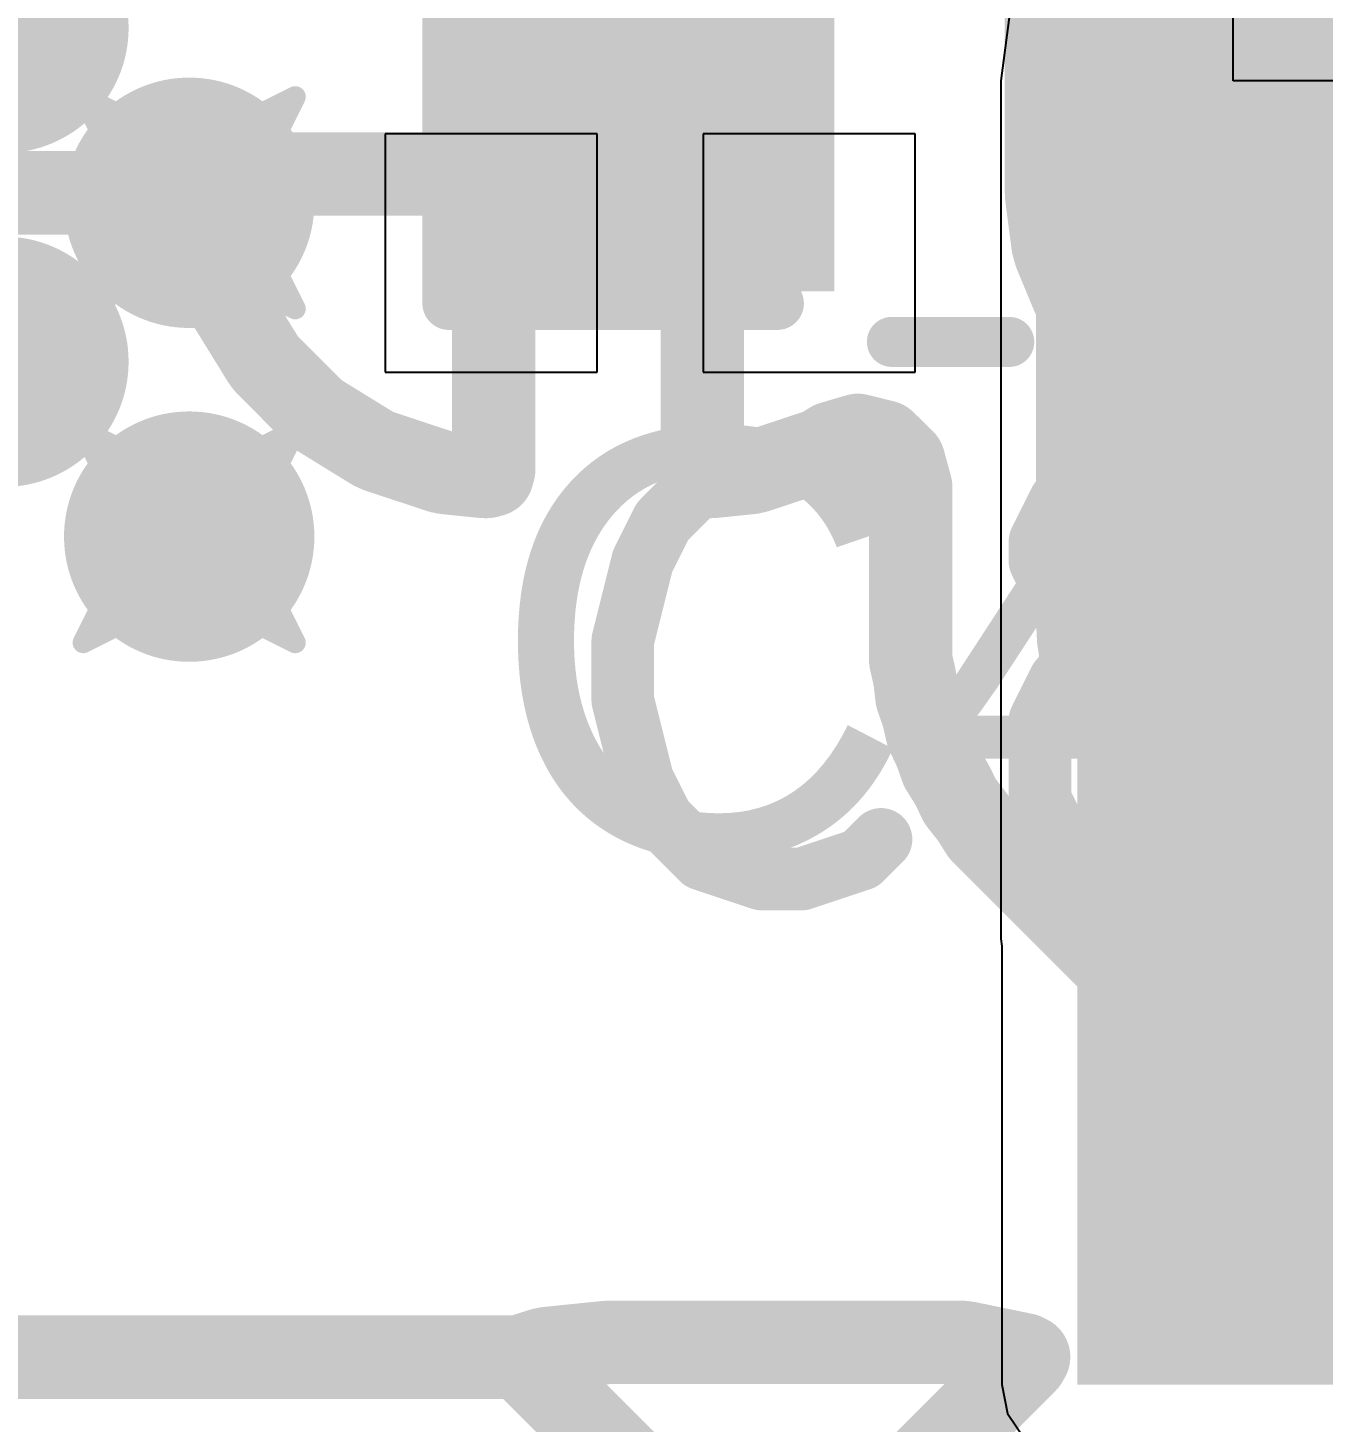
# Model space of a CAD drawing. Header units: inches. Extents: x 0 to 12.4, y -0.6 to 2.2.
# Drawn here: x 0.1353 to 0.2575, y 1.2235 to 1.355 of the extents above; entities that cross this region are included whole.
import ezdxf

# ---------------------------------------------------------------- set-up
doc = ezdxf.new("R2010")
doc.units = ezdxf.units.IN
doc.header["$MEASUREMENT"] = 0
for name, color, linetype in [('Bottom Layer', 5, 'Continuous'), ('Dimension', 6, 'Continuous'), ('Drill Drawing', 1, 'Continuous'), ('Mechanical 4', 56, 'Continuous'), ('Top Layer', 1, 'Continuous'), ('Top Overlay', 2, 'Continuous'), ('Top Paste', 8, 'Continuous'), ('Top Solder', 216, 'Continuous'), ('Via Holes', 16, 'Continuous')]:
    doc.layers.add(name, color=color, linetype=linetype)
doc.styles.add('Arial', font='', dxfattribs={"height": 0.2})
doc.styles.get('Arial').set_extended_font_data('Arial')

# ---------------------------------------------------------------- blocks, each defined once
blk = doc.blocks.new('CAP_0603_65')
at = {"layer": 'Top Layer'}
for points in [[(-0.015, 0.0175), (-0.015, -0.0175), (-0.045, -0.0175), (-0.045, 0.0175)], [(0.045, 0.0175), (0.045, -0.0175), (0.015, -0.0175), (0.015, 0.0175)]]:
    blk.add_hatch(color=1, dxfattribs=at).paths.add_polyline_path(points)
at = {"layer": 'Top Paste'}
for points in [[(-0.015, 0.0175), (-0.015, -0.0175), (-0.045, -0.0175), (-0.045, 0.0175)], [(0.045, 0.0175), (0.045, -0.0175), (0.015, -0.0175), (0.015, 0.0175)]]:
    blk.add_hatch(color=8, dxfattribs=at).paths.add_polyline_path(points)
at = {"layer": 'Top Solder'}
for points in [[(-0.0126378, 0.0198622), (-0.0126378, -0.0198622), (-0.0473622, -0.0198622), (-0.0473622, 0.0198622)], [(0.0473622, 0.0198622), (0.0473622, -0.0198622), (0.0126378, -0.0198622), (0.0126378, 0.0198622)]]:
    blk.add_hatch(color=216, dxfattribs=at).paths.add_polyline_path(points)
at = {"layer": 'Top Overlay', "const_width": 0.005}
for points in [[(-0.049, 0.021), (-0.018, 0.021)], [(-0.049, -0.021), (-0.049, 0.021)], [(0.018, 0.021), (0.049, 0.021)], [(0.049, -0.021), (0.049, 0.021)], [(-0.049, -0.021), (-0.018, -0.021)], [(0.018, -0.021), (0.049, -0.021)]]:
    blk.add_lwpolyline(points, dxfattribs=at)
at = {"layer": 'Top Overlay', "const_width": 0.0025}
for points in [[(-0.05025, 0.021, 1), (-0.04775, 0.021, 1)], [(-0.05025, 0.021, 1), (-0.04775, 0.021, 1)], [(-0.01925, 0.021, 1), (-0.01675, 0.021, 1)], [(0.01675, 0.021, 1), (0.01925, 0.021, 1)], [(0.04775, 0.021, 1), (0.05025, 0.021, 1)], [(0.04775, 0.021, 1), (0.05025, 0.021, 1)], [(-0.05025, -0.021, 1), (-0.04775, -0.021, 1)], [(-0.05025, -0.021, 1), (-0.04775, -0.021, 1)], [(-0.01925, -0.021, 1), (-0.01675, -0.021, 1)], [(0.01675, -0.021, 1), (0.01925, -0.021, 1)], [(0.04775, -0.021, 1), (0.05025, -0.021, 1)], [(0.04775, -0.021, 1), (0.05025, -0.021, 1)]]:
    blk.add_lwpolyline(points, format="xyb", close=True, dxfattribs=at)

msp = doc.modelspace()

# ---------------------------------------------------------------- hatches: boundary and pattern name
at = {"layer": 'Bottom Layer'}
h = msp.add_hatch(color=5, dxfattribs=at)
edge = h.paths.add_edge_path()
edge.add_arc((0.1504961, 1.338496), 0.011811, 0, 360)
h = msp.add_hatch(color=5, dxfattribs=at)
edge = h.paths.add_edge_path()
edge.add_arc((0.1504961, 1.307), 0.011811, 0, 360)
at = {"layer": 'Dimension'}
h = msp.add_hatch(color=6, dxfattribs=at)
edge = h.paths.add_edge_path()
edge.add_arc((0.1329667, 1.3549966), 0.011811, 0, 360)
h = msp.add_hatch(color=6, dxfattribs=at)
edge = h.paths.add_edge_path()
edge.add_arc((0.1329667, 1.3235006), 0.011811, 0, 360)
at = {"layer": 'Top Layer'}
h = msp.add_hatch(color=1, dxfattribs=at)
edge = h.paths.add_edge_path()
edge.add_arc((0.1504961, 1.338496), 0.011811, 0, 360)
h = msp.add_hatch(color=1, dxfattribs=at)
edge = h.paths.add_edge_path()
edge.add_arc((0.1504961, 1.307), 0.011811, 0, 360)
msp.add_hatch(color=1, dxfattribs=at).paths.add_polyline_path([(0.234315, 1.227), (0.542, 1.227), (0.542, 1.286), (0.234315, 1.286)])
at = {"layer": 'Via Holes'}
h = msp.add_hatch(color=7, dxfattribs=at)
edge = h.paths.add_edge_path()
edge.add_arc((0.1504961, 1.338496), 0.0059055, 0, 360)
h = msp.add_hatch(color=7, dxfattribs=at)
edge = h.paths.add_edge_path()
edge.add_arc((0.1504961, 1.307), 0.0059055, 0, 360)

# ---------------------------------------------------------------- linework, layer by layer
at = {"layer": 'Dimension'}
for points, const_width in [([(0.2313919, 1.3394396), (0.2313919, 1.4375782)], 0.007874), ([(0.2500927, 1.3510596), (0.2500927, 1.3855084)], 0.0393701), ([(0.1989116, 1.3133166), (0.1989116, 1.3888027)], 0.007874), ([(0.2500927, 1.2988943), (0.2500927, 1.3510596)], 0.0393701), ([(0.1516675, 1.3405743), (0.1518033, 1.3410813)], 0.007874), ([(0.1516675, 1.3394389), (0.1516675, 1.3405743)], 0.007874), ([(0.1518033, 1.3410813), (0.1523103, 1.3412171)], 0.007874), ([(0.1523103, 1.3412171), (0.1785838, 1.3412171)], 0.007874), ([(0.1785838, 1.3412171), (0.1790907, 1.3410813)], 0.007874), ([(0.1790907, 1.3410813), (0.1792265, 1.3405743)], 0.007874), ([(0.1792265, 1.3133165), (0.1792265, 1.3405743)], 0.007874), ([(0.0089706, 1.3394389), (0.1516675, 1.3394389)], 0.007874), ([(0.0089706, 1.3394389), (0.1516675, 1.3394389)], 0.007874), ([(0.1516675, 1.3394389), (0.1516801, 1.3391916)], 0.007874), ([(0.1516801, 1.3391916), (0.1520397, 1.3356711)], 0.007874), ([(0.2313919, 1.3394396), (0.2314168, 1.3390593)], 0.007874), ([(0.2314168, 1.3390593), (0.2320126, 1.334534)], 0.007874), ([(0.1520397, 1.3356711), (0.1521507, 1.3351527)], 0.007874), ([(0.1521507, 1.3351527), (0.1540761, 1.3293421)], 0.007874), ([(0.2320126, 1.334534), (0.2322094, 1.3337993)], 0.007874), ([(0.2322094, 1.3337993), (0.2338824, 1.3297605)], 0.007874), ([(0.1540761, 1.3293421), (0.154315, 1.32883)], 0.007874), ([(0.154315, 1.32883), (0.1575191, 1.3236352)], 0.007874), ([(0.2338824, 1.3297605), (0.2342626, 1.3291018)], 0.007874), ([(0.2342626, 1.3291018), (0.236924, 1.3256335)], 0.007874), ([(0.236924, 1.3256335), (0.2374618, 1.3250957)], 0.007874), ([(0.2374618, 1.3250957), (0.2409301, 1.3224343)], 0.007874), ([(0.1575191, 1.3236352), (0.1578697, 1.3231918)], 0.007874), ([(0.1578697, 1.3231918), (0.1621855, 1.3188761)], 0.007874), ([(0.2409301, 1.3224343), (0.2415888, 1.3220541)], 0.007874), ([(0.2415888, 1.3220541), (0.2456276, 1.3203811)], 0.007874), ([(0.2456276, 1.3203811), (0.2463623, 1.3201843)], 0.007874), ([(0.2463623, 1.3201843), (0.2508876, 1.3195885)], 0.007874), ([(0.2508876, 1.3195885), (0.2512679, 1.3195635)], 0.007874), ([(0.2512679, 1.3195635), (0.262697, 1.3195635)], 0.007874), ([(0.1621855, 1.3188761), (0.1626289, 1.3185255)], 0.007874), ([(0.1626289, 1.3185255), (0.1678236, 1.3153213)], 0.007874), ([(0.2103144, 1.3153213), (0.2111322, 1.3158256)], 0.007874), ([(0.2111322, 1.3158256), (0.2135885, 1.3165513)], 0.007874), ([(0.2135885, 1.3165513), (0.2160742, 1.3159335)], 0.007874), ([(0.2160742, 1.3159335), (0.217905, 1.3141422)], 0.007874), ([(0.1678236, 1.3153213), (0.1683357, 1.3150825)], 0.007874), ([(0.1683357, 1.3150825), (0.1741466, 1.313157)], 0.007874), ([(0.2039917, 1.313157), (0.2098023, 1.3150825)], 0.007874), ([(0.2098023, 1.3150825), (0.2103144, 1.3153213)], 0.007874), ([(0.2500927, 1.2988943), (0.2884785, 1.2605084)], 0.0393701), ([(0.1741466, 1.313157), (0.1746645, 1.3130461)], 0.007874), ([(0.1746645, 1.3130461), (0.1781854, 1.3126864)], 0.007874), ([(0.1790907, 1.3128096), (0.1792265, 1.3133165)], 0.007874), ([(0.1989116, 1.3133166), (0.1990474, 1.3128097)], 0.007874), ([(0.1999528, 1.3126865), (0.2034733, 1.3130461)], 0.007874), ([(0.2034733, 1.3130461), (0.2039917, 1.313157)], 0.007874), ([(0.217905, 1.3141422), (0.2185769, 1.3116706)], 0.007874), ([(0.1781854, 1.3126864), (0.1784325, 1.3126738)], 0.007874), ([(0.1784325, 1.3126738), (0.1785838, 1.3126738)], 0.007874), ([(0.1785838, 1.3126738), (0.1790907, 1.3128096)], 0.007874), ([(0.1990474, 1.3128097), (0.1995543, 1.3126738)], 0.007874), ([(0.1995543, 1.3126738), (0.1997055, 1.3126738)], 0.007874), ([(0.1997055, 1.3126738), (0.1999528, 1.3126865)], 0.007874), ([(0.2185769, 1.3024452), (0.2185769, 1.3116706)], 0.007874), ([(0.2185769, 1.2953433), (0.2185769, 1.3024452)], 0.007874), ([(0.2185769, 1.2953433), (0.2186379, 1.295076)], 0.007874), ([(0.2186379, 1.2950758), (0.2186379, 1.295076)], 0.007874), ([(0.2186379, 1.2950758), (0.2189122, 1.2938739)], 0.007874), ([(0.2189122, 1.2938739), (0.2190039, 1.2933345)], 0.007874), ([(0.2190039, 1.2933345), (0.2190487, 1.2929366)], 0.007874), ([(0.2190487, 1.2929366), (0.2191727, 1.291837)], 0.007874), ([(0.2191727, 1.291837), (0.2195214, 1.2908402)], 0.007874), ([(0.2195214, 1.2908402), (0.2196703, 1.2904148)], 0.007874), ([(0.2196703, 1.2904148), (0.2198218, 1.2898889)], 0.007874), ([(0.2198218, 1.2898889), (0.2200961, 1.2886869)], 0.007874), ([(0.2200961, 1.2886869), (0.2200963, 1.2886865)], 0.007874), ([(0.2200963, 1.2886865), (0.2201572, 1.2884194)], 0.007874), ([(0.2201572, 1.2884194), (0.2202761, 1.2881726)], 0.007874), ([(0.2202761, 1.2881726), (0.2202762, 1.2881724)], 0.007874), ([(0.2202762, 1.2881724), (0.2208112, 1.2870614)], 0.007874), ([(0.2208112, 1.2870614), (0.2210205, 1.2865559)], 0.007874), ([(0.2210205, 1.2865559), (0.2215183, 1.2851335)], 0.007874), ([(0.2215183, 1.2851335), (0.221664, 1.2849017)], 0.007874), ([(0.221664, 1.2849017), (0.2216641, 1.2849016)], 0.007874), ([(0.2216641, 1.2849016), (0.2223199, 1.2838578)], 0.007874), ([(0.2223199, 1.2838578), (0.2225846, 1.2833788)], 0.007874), ([(0.2225846, 1.2833788), (0.2229172, 1.2826884)], 0.007874), ([(0.2229172, 1.2826884), (0.2232387, 1.2820207)], 0.007874), ([(0.2232387, 1.2820207), (0.2240809, 1.2809647)], 0.007874), ([(0.2240809, 1.2809647), (0.2241781, 1.2808427)], 0.007874), ([(0.2241781, 1.2808427), (0.224495, 1.2803962)], 0.007874), ([(0.224495, 1.2803962), (0.2252968, 1.2791202)], 0.007874), ([(0.2252968, 1.2791202), (0.2265562, 1.2778607)], 0.007874), ([(0.2265562, 1.2778607), (0.2636826, 1.2407344)], 0.007874), ([(0.1822983, 1.2298225), (0.1838195, 1.2302997)], 0.007874), ([(0.1838195, 1.2302997), (0.1843021, 1.2303989)], 0.007874), ([(0.1843021, 1.2303989), (0.1899023, 1.2309684)], 0.007874), ([(0.1899023, 1.2309684), (0.190149, 1.2309809)], 0.007874), ([(0.190149, 1.2309809), (0.2233368, 1.2309809)], 0.007874), ([(0.2233368, 1.2309809), (0.2238268, 1.2309311)], 0.007874), ([(0.2238268, 1.2309311), (0.2292972, 1.2298069)], 0.007874), ([(0.0800837, 1.229581), (0.1819136, 1.229581)], 0.007874), ([(0.0800837, 1.229581), (0.1819136, 1.229581)], 0.007874), ([(0.1819136, 1.229581), (0.1822983, 1.2298225)], 0.007874), ([(0.1819136, 1.229581), (0.1821428, 1.2291888)], 0.007874), ([(0.1821428, 1.2291888), (0.2053469, 1.2059847)], 0.007874), ([(0.2062557, 1.2059847), (0.2294774, 1.2292063)], 0.007874), ([(0.2292972, 1.2298069), (0.2297012, 1.2296007)], 0.007874), ([(0.2294774, 1.2292063), (0.2297012, 1.2296007)], 0.007874)]:
    msp.add_lwpolyline(points, dxfattribs=dict(at, const_width=const_width))
for points, const_width in [([(0.2402502, 1.3510596, 1), (0.2599352, 1.3510596, 1)], 0.019685), ([(0.2402502, 1.3510596, 1), (0.2599352, 1.3510596, 1)], 0.019685), ([(0.149699, 1.3405743, 1), (0.153636, 1.3405743, 1)], 0.003937), ([(0.149699, 1.3405743, 1), (0.153636, 1.3405743, 1)], 0.003937), ([(0.1498348, 1.3410813, 1), (0.1537718, 1.3410813, 1)], 0.003937), ([(0.1498348, 1.3410813, 1), (0.1537718, 1.3410813, 1)], 0.003937), ([(0.1503418, 1.3412171, 1), (0.1542788, 1.3412171, 1)], 0.003937), ([(0.1503418, 1.3412171, 1), (0.1542788, 1.3412171, 1)], 0.003937), ([(0.1766153, 1.3412171, 1), (0.1805523, 1.3412171, 1)], 0.003937), ([(0.1766153, 1.3412171, 1), (0.1805523, 1.3412171, 1)], 0.003937), ([(0.1771222, 1.3410813, 1), (0.1810592, 1.3410813, 1)], 0.003937), ([(0.1771222, 1.3410813, 1), (0.1810592, 1.3410813, 1)], 0.003937), ([(0.177258, 1.3405743, 1), (0.181195, 1.3405743, 1)], 0.003937), ([(0.177258, 1.3405743, 1), (0.181195, 1.3405743, 1)], 0.003937), ([(0.149699, 1.3394389, 1), (0.153636, 1.3394389, 1)], 0.003937), ([(0.149699, 1.3394389, 1), (0.153636, 1.3394389, 1)], 0.003937), ([(0.149699, 1.3394389, 1), (0.153636, 1.3394389, 1)], 0.003937), ([(0.149699, 1.3394389, 1), (0.153636, 1.3394389, 1)], 0.003937), ([(0.1497116, 1.3391916, 1), (0.1536486, 1.3391916, 1)], 0.003937), ([(0.1497116, 1.3391916, 1), (0.1536486, 1.3391916, 1)], 0.003937), ([(0.2294234, 1.3394396, 1), (0.2333604, 1.3394396, 1)], 0.003937), ([(0.2294234, 1.3394396, 1), (0.2333604, 1.3394396, 1)], 0.003937), ([(0.2294483, 1.3390593, 1), (0.2333853, 1.3390593, 1)], 0.003937), ([(0.2294483, 1.3390593, 1), (0.2333853, 1.3390593, 1)], 0.003937), ([(0.1500712, 1.3356711, 1), (0.1540082, 1.3356711, 1)], 0.003937), ([(0.1500712, 1.3356711, 1), (0.1540082, 1.3356711, 1)], 0.003937), ([(0.1501822, 1.3351527, 1), (0.1541192, 1.3351527, 1)], 0.003937), ([(0.1501822, 1.3351527, 1), (0.1541192, 1.3351527, 1)], 0.003937), ([(0.2300441, 1.334534, 1), (0.2339811, 1.334534, 1)], 0.003937), ([(0.2300441, 1.334534, 1), (0.2339811, 1.334534, 1)], 0.003937), ([(0.2302409, 1.3337993, 1), (0.2341779, 1.3337993, 1)], 0.003937), ([(0.2302409, 1.3337993, 1), (0.2341779, 1.3337993, 1)], 0.003937), ([(0.1521076, 1.3293421, 1), (0.1560446, 1.3293421, 1)], 0.003937), ([(0.1521076, 1.3293421, 1), (0.1560446, 1.3293421, 1)], 0.003937), ([(0.1523465, 1.32883, 1), (0.1562835, 1.32883, 1)], 0.003937), ([(0.1523465, 1.32883, 1), (0.1562835, 1.32883, 1)], 0.003937), ([(0.2319139, 1.3297605, 1), (0.2358509, 1.3297605, 1)], 0.003937), ([(0.2319139, 1.3297605, 1), (0.2358509, 1.3297605, 1)], 0.003937), ([(0.2322941, 1.3291018, 1), (0.2362311, 1.3291018, 1)], 0.003937), ([(0.2322941, 1.3291018, 1), (0.2362311, 1.3291018, 1)], 0.003937), ([(0.2349555, 1.3256335, 1), (0.2388925, 1.3256335, 1)], 0.003937), ([(0.2349555, 1.3256335, 1), (0.2388925, 1.3256335, 1)], 0.003937), ([(0.2354933, 1.3250957, 1), (0.2394303, 1.3250957, 1)], 0.003937), ([(0.2354933, 1.3250957, 1), (0.2394303, 1.3250957, 1)], 0.003937), ([(0.1555506, 1.3236352, 1), (0.1594876, 1.3236352, 1)], 0.003937), ([(0.1555506, 1.3236352, 1), (0.1594876, 1.3236352, 1)], 0.003937), ([(0.1559012, 1.3231918, 1), (0.1598382, 1.3231918, 1)], 0.003937), ([(0.1559012, 1.3231918, 1), (0.1598382, 1.3231918, 1)], 0.003937), ([(0.2389616, 1.3224343, 1), (0.2428986, 1.3224343, 1)], 0.003937), ([(0.2389616, 1.3224343, 1), (0.2428986, 1.3224343, 1)], 0.003937), ([(0.2396203, 1.3220541, 1), (0.2435573, 1.3220541, 1)], 0.003937), ([(0.2396203, 1.3220541, 1), (0.2435573, 1.3220541, 1)], 0.003937), ([(0.2436591, 1.3203811, 1), (0.2475961, 1.3203811, 1)], 0.003937), ([(0.2436591, 1.3203811, 1), (0.2475961, 1.3203811, 1)], 0.003937), ([(0.2443938, 1.3201843, 1), (0.2483308, 1.3201843, 1)], 0.003937), ([(0.2443938, 1.3201843, 1), (0.2483308, 1.3201843, 1)], 0.003937), ([(0.2489191, 1.3195885, 1), (0.2528561, 1.3195885, 1)], 0.003937), ([(0.2489191, 1.3195885, 1), (0.2528561, 1.3195885, 1)], 0.003937), ([(0.2492994, 1.3195635, 1), (0.2532364, 1.3195635, 1)], 0.003937), ([(0.2492994, 1.3195635, 1), (0.2532364, 1.3195635, 1)], 0.003937), ([(0.160217, 1.3188761, 1), (0.164154, 1.3188761, 1)], 0.003937), ([(0.160217, 1.3188761, 1), (0.164154, 1.3188761, 1)], 0.003937), ([(0.1606604, 1.3185255, 1), (0.1645974, 1.3185255, 1)], 0.003937), ([(0.1606604, 1.3185255, 1), (0.1645974, 1.3185255, 1)], 0.003937), ([(0.2091637, 1.3158256, 1), (0.2131007, 1.3158256, 1)], 0.003937), ([(0.2091637, 1.3158256, 1), (0.2131007, 1.3158256, 1)], 0.003937), ([(0.21162, 1.3165513, 1), (0.215557, 1.3165513, 1)], 0.003937), ([(0.21162, 1.3165513, 1), (0.215557, 1.3165513, 1)], 0.003937), ([(0.2141057, 1.3159335, 1), (0.2180427, 1.3159335, 1)], 0.003937), ([(0.2141057, 1.3159335, 1), (0.2180427, 1.3159335, 1)], 0.003937), ([(0.1658551, 1.3153213, 1), (0.1697921, 1.3153213, 1)], 0.003937), ([(0.1658551, 1.3153213, 1), (0.1697921, 1.3153213, 1)], 0.003937), ([(0.1663672, 1.3150825, 1), (0.1703042, 1.3150825, 1)], 0.003937), ([(0.1663672, 1.3150825, 1), (0.1703042, 1.3150825, 1)], 0.003937), ([(0.2078338, 1.3150825, 1), (0.2117708, 1.3150825, 1)], 0.003937), ([(0.2078338, 1.3150825, 1), (0.2117708, 1.3150825, 1)], 0.003937), ([(0.2083459, 1.3153213, 1), (0.2122829, 1.3153213, 1)], 0.003937), ([(0.2083459, 1.3153213, 1), (0.2122829, 1.3153213, 1)], 0.003937), ([(0.2402502, 1.2988943, 1), (0.2599352, 1.2988943, 1)], 0.019685), ([(0.2402502, 1.2988943, 1), (0.2599352, 1.2988943, 1)], 0.019685), ([(0.1721781, 1.313157, 1), (0.1761151, 1.313157, 1)], 0.003937), ([(0.1721781, 1.313157, 1), (0.1761151, 1.313157, 1)], 0.003937), ([(0.172696, 1.3130461, 1), (0.176633, 1.3130461, 1)], 0.003937), ([(0.172696, 1.3130461, 1), (0.176633, 1.3130461, 1)], 0.003937), ([(0.177258, 1.3133165, 1), (0.181195, 1.3133165, 1)], 0.003937), ([(0.177258, 1.3133165, 1), (0.181195, 1.3133165, 1)], 0.003937), ([(0.1969431, 1.3133166, 1), (0.2008801, 1.3133166, 1)], 0.003937), ([(0.1969431, 1.3133166, 1), (0.2008801, 1.3133166, 1)], 0.003937), ([(0.2015048, 1.3130461, 1), (0.2054418, 1.3130461, 1)], 0.003937), ([(0.2015048, 1.3130461, 1), (0.2054418, 1.3130461, 1)], 0.003937), ([(0.2020232, 1.313157, 1), (0.2059602, 1.313157, 1)], 0.003937), ([(0.2020232, 1.313157, 1), (0.2059602, 1.313157, 1)], 0.003937), ([(0.2159365, 1.3141422, 1), (0.2198735, 1.3141422, 1)], 0.003937), ([(0.2159365, 1.3141422, 1), (0.2198735, 1.3141422, 1)], 0.003937), ([(0.1762169, 1.3126864, 1), (0.1801539, 1.3126864, 1)], 0.003937), ([(0.1762169, 1.3126864, 1), (0.1801539, 1.3126864, 1)], 0.003937), ([(0.176464, 1.3126738, 1), (0.180401, 1.3126738, 1)], 0.003937), ([(0.176464, 1.3126738, 1), (0.180401, 1.3126738, 1)], 0.003937), ([(0.1766153, 1.3126738, 1), (0.1805523, 1.3126738, 1)], 0.003937), ([(0.1766153, 1.3126738, 1), (0.1805523, 1.3126738, 1)], 0.003937), ([(0.1771222, 1.3128096, 1), (0.1810592, 1.3128096, 1)], 0.003937), ([(0.1771222, 1.3128096, 1), (0.1810592, 1.3128096, 1)], 0.003937), ([(0.1970789, 1.3128097, 1), (0.2010159, 1.3128097, 1)], 0.003937), ([(0.1970789, 1.3128097, 1), (0.2010159, 1.3128097, 1)], 0.003937), ([(0.1975858, 1.3126738, 1), (0.2015228, 1.3126738, 1)], 0.003937), ([(0.1975858, 1.3126738, 1), (0.2015228, 1.3126738, 1)], 0.003937), ([(0.197737, 1.3126738, 1), (0.201674, 1.3126738, 1)], 0.003937), ([(0.197737, 1.3126738, 1), (0.201674, 1.3126738, 1)], 0.003937), ([(0.1979843, 1.3126865, 1), (0.2019213, 1.3126865, 1)], 0.003937), ([(0.1979843, 1.3126865, 1), (0.2019213, 1.3126865, 1)], 0.003937), ([(0.2166084, 1.3116706, 1), (0.2205454, 1.3116706, 1)], 0.003937), ([(0.2166084, 1.3116706, 1), (0.2205454, 1.3116706, 1)], 0.003937), ([(0.2166084, 1.3024452, 1), (0.2205454, 1.3024452, 1)], 0.003937), ([(0.2166084, 1.3024452, 1), (0.2205454, 1.3024452, 1)], 0.003937), ([(0.2166084, 1.2953433, 1), (0.2205454, 1.2953433, 1)], 0.003937), ([(0.2166084, 1.2953433, 1), (0.2205454, 1.2953433, 1)], 0.003937), ([(0.2166694, 1.295076, 1), (0.2206064, 1.295076, 1)], 0.003937), ([(0.2166694, 1.295076, 1), (0.2206064, 1.295076, 1)], 0.003937), ([(0.2166694, 1.2950758, 1), (0.2206064, 1.2950758, 1)], 0.003937), ([(0.2166694, 1.2950758, 1), (0.2206064, 1.2950758, 1)], 0.003937), ([(0.2169437, 1.2938739, 1), (0.2208807, 1.2938739, 1)], 0.003937), ([(0.2169437, 1.2938739, 1), (0.2208807, 1.2938739, 1)], 0.003937), ([(0.2170354, 1.2933345, 1), (0.2209724, 1.2933345, 1)], 0.003937), ([(0.2170354, 1.2933345, 1), (0.2209724, 1.2933345, 1)], 0.003937), ([(0.2170802, 1.2929366, 1), (0.2210172, 1.2929366, 1)], 0.003937), ([(0.2170802, 1.2929366, 1), (0.2210172, 1.2929366, 1)], 0.003937), ([(0.2172042, 1.291837, 1), (0.2211412, 1.291837, 1)], 0.003937), ([(0.2172042, 1.291837, 1), (0.2211412, 1.291837, 1)], 0.003937), ([(0.2175529, 1.2908402, 1), (0.2214899, 1.2908402, 1)], 0.003937), ([(0.2175529, 1.2908402, 1), (0.2214899, 1.2908402, 1)], 0.003937), ([(0.2177018, 1.2904148, 1), (0.2216388, 1.2904148, 1)], 0.003937), ([(0.2177018, 1.2904148, 1), (0.2216388, 1.2904148, 1)], 0.003937), ([(0.2178533, 1.2898889, 1), (0.2217903, 1.2898889, 1)], 0.003937), ([(0.2178533, 1.2898889, 1), (0.2217903, 1.2898889, 1)], 0.003937), ([(0.2181276, 1.2886869, 1), (0.2220646, 1.2886869, 1)], 0.003937), ([(0.2181276, 1.2886869, 1), (0.2220646, 1.2886869, 1)], 0.003937), ([(0.2181278, 1.2886865, 1), (0.2220648, 1.2886865, 1)], 0.003937), ([(0.2181278, 1.2886865, 1), (0.2220648, 1.2886865, 1)], 0.003937), ([(0.2181887, 1.2884194, 1), (0.2221257, 1.2884194, 1)], 0.003937), ([(0.2181887, 1.2884194, 1), (0.2221257, 1.2884194, 1)], 0.003937), ([(0.2183076, 1.2881726, 1), (0.2222446, 1.2881726, 1)], 0.003937), ([(0.2183076, 1.2881726, 1), (0.2222446, 1.2881726, 1)], 0.003937), ([(0.2183077, 1.2881724, 1), (0.2222447, 1.2881724, 1)], 0.003937), ([(0.2183077, 1.2881724, 1), (0.2222447, 1.2881724, 1)], 0.003937), ([(0.2188427, 1.2870614, 1), (0.2227797, 1.2870614, 1)], 0.003937), ([(0.2188427, 1.2870614, 1), (0.2227797, 1.2870614, 1)], 0.003937), ([(0.219052, 1.2865559, 1), (0.222989, 1.2865559, 1)], 0.003937), ([(0.219052, 1.2865559, 1), (0.222989, 1.2865559, 1)], 0.003937), ([(0.2195498, 1.2851335, 1), (0.2234868, 1.2851335, 1)], 0.003937), ([(0.2195498, 1.2851335, 1), (0.2234868, 1.2851335, 1)], 0.003937), ([(0.2196955, 1.2849017, 1), (0.2236325, 1.2849017, 1)], 0.003937), ([(0.2196955, 1.2849017, 1), (0.2236325, 1.2849017, 1)], 0.003937), ([(0.2196956, 1.2849016, 1), (0.2236326, 1.2849016, 1)], 0.003937), ([(0.2196956, 1.2849016, 1), (0.2236326, 1.2849016, 1)], 0.003937), ([(0.2203514, 1.2838578, 1), (0.2242884, 1.2838578, 1)], 0.003937), ([(0.2203514, 1.2838578, 1), (0.2242884, 1.2838578, 1)], 0.003937), ([(0.2206161, 1.2833788, 1), (0.2245531, 1.2833788, 1)], 0.003937), ([(0.2206161, 1.2833788, 1), (0.2245531, 1.2833788, 1)], 0.003937), ([(0.2209487, 1.2826884, 1), (0.2248857, 1.2826884, 1)], 0.003937), ([(0.2209487, 1.2826884, 1), (0.2248857, 1.2826884, 1)], 0.003937), ([(0.2212702, 1.2820207, 1), (0.2252072, 1.2820207, 1)], 0.003937), ([(0.2212702, 1.2820207, 1), (0.2252072, 1.2820207, 1)], 0.003937), ([(0.2221124, 1.2809647, 1), (0.2260494, 1.2809647, 1)], 0.003937), ([(0.2221124, 1.2809647, 1), (0.2260494, 1.2809647, 1)], 0.003937), ([(0.2222096, 1.2808427, 1), (0.2261466, 1.2808427, 1)], 0.003937), ([(0.2222096, 1.2808427, 1), (0.2261466, 1.2808427, 1)], 0.003937), ([(0.2225265, 1.2803962, 1), (0.2264635, 1.2803962, 1)], 0.003937), ([(0.2225265, 1.2803962, 1), (0.2264635, 1.2803962, 1)], 0.003937), ([(0.2233283, 1.2791202, 1), (0.2272653, 1.2791202, 1)], 0.003937), ([(0.2233283, 1.2791202, 1), (0.2272653, 1.2791202, 1)], 0.003937), ([(0.2245877, 1.2778607, 1), (0.2285247, 1.2778607, 1)], 0.003937), ([(0.2245877, 1.2778607, 1), (0.2285247, 1.2778607, 1)], 0.003937), ([(0.181851, 1.2302997, 1), (0.185788, 1.2302997, 1)], 0.003937), ([(0.181851, 1.2302997, 1), (0.185788, 1.2302997, 1)], 0.003937), ([(0.1823336, 1.2303989, 1), (0.1862706, 1.2303989, 1)], 0.003937), ([(0.1823336, 1.2303989, 1), (0.1862706, 1.2303989, 1)], 0.003937), ([(0.1879338, 1.2309684, 1), (0.1918708, 1.2309684, 1)], 0.003937), ([(0.1879338, 1.2309684, 1), (0.1918708, 1.2309684, 1)], 0.003937), ([(0.1881805, 1.2309809, 1), (0.1921175, 1.2309809, 1)], 0.003937), ([(0.1881805, 1.2309809, 1), (0.1921175, 1.2309809, 1)], 0.003937), ([(0.2213683, 1.2309809, 1), (0.2253053, 1.2309809, 1)], 0.003937), ([(0.2213683, 1.2309809, 1), (0.2253053, 1.2309809, 1)], 0.003937), ([(0.2218583, 1.2309311, 1), (0.2257953, 1.2309311, 1)], 0.003937), ([(0.2218583, 1.2309311, 1), (0.2257953, 1.2309311, 1)], 0.003937), ([(0.1799451, 1.229581, 1), (0.1838821, 1.229581, 1)], 0.003937), ([(0.1799451, 1.229581, 1), (0.1838821, 1.229581, 1)], 0.003937), ([(0.1799451, 1.229581, 1), (0.1838821, 1.229581, 1)], 0.003937), ([(0.1799451, 1.229581, 1), (0.1838821, 1.229581, 1)], 0.003937), ([(0.1801743, 1.2291888, 1), (0.1841113, 1.2291888, 1)], 0.003937), ([(0.1801743, 1.2291888, 1), (0.1841113, 1.2291888, 1)], 0.003937), ([(0.1803298, 1.2298225, 1), (0.1842668, 1.2298225, 1)], 0.003937), ([(0.1803298, 1.2298225, 1), (0.1842668, 1.2298225, 1)], 0.003937), ([(0.2273287, 1.2298069, 1), (0.2312657, 1.2298069, 1)], 0.003937), ([(0.2273287, 1.2298069, 1), (0.2312657, 1.2298069, 1)], 0.003937), ([(0.2275089, 1.2292063, 1), (0.2314459, 1.2292063, 1)], 0.003937), ([(0.2275089, 1.2292063, 1), (0.2314459, 1.2292063, 1)], 0.003937), ([(0.2277327, 1.2296007, 1), (0.2316697, 1.2296007, 1)], 0.003937), ([(0.2277327, 1.2296007, 1), (0.2316697, 1.2296007, 1)], 0.003937)]:
    msp.add_lwpolyline(points, format="xyb", close=True, dxfattribs=dict(at, const_width=const_width))
at = {"layer": 'Drill Drawing', "const_width": 0.002}
for points in [[(0.1404961, 1.348496), (0.1504961, 1.343496)], [(0.1404961, 1.348496), (0.1454961, 1.338496)], [(0.1504961, 1.343496), (0.1604961, 1.348496)], [(0.1554961, 1.338496), (0.1604961, 1.348496)], [(0.1404961, 1.328496), (0.1454961, 1.338496)], [(0.1554961, 1.338496), (0.1604961, 1.328496)], [(0.1404961, 1.328496), (0.1504961, 1.333496)], [(0.1504961, 1.333496), (0.1604961, 1.328496)], [(0.1404961, 1.317), (0.1504961, 1.312)], [(0.1404961, 1.317), (0.1454961, 1.307)], [(0.1504961, 1.312), (0.1604961, 1.317)], [(0.1554961, 1.307), (0.1604961, 1.317)], [(0.1404961, 1.297), (0.1454961, 1.307)], [(0.1554961, 1.307), (0.1604961, 1.297)], [(0.1404961, 1.297), (0.1504961, 1.302)], [(0.1504961, 1.302), (0.1604961, 1.297)]]:
    msp.add_lwpolyline(points, dxfattribs=at)
at = {"layer": 'Drill Drawing', "const_width": 0.001}
for points in [[(0.1399961, 1.348496, 1), (0.1409961, 1.348496, 1)], [(0.1399961, 1.348496, 1), (0.1409961, 1.348496, 1)], [(0.1599961, 1.348496, 1), (0.1609961, 1.348496, 1)], [(0.1599961, 1.348496, 1), (0.1609961, 1.348496, 1)], [(0.1499961, 1.343496, 1), (0.1509961, 1.343496, 1)], [(0.1499961, 1.343496, 1), (0.1509961, 1.343496, 1)], [(0.1449961, 1.338496, 1), (0.1459961, 1.338496, 1)], [(0.1449961, 1.338496, 1), (0.1459961, 1.338496, 1)], [(0.1549961, 1.338496, 1), (0.1559961, 1.338496, 1)], [(0.1549961, 1.338496, 1), (0.1559961, 1.338496, 1)], [(0.1499961, 1.333496, 1), (0.1509961, 1.333496, 1)], [(0.1499961, 1.333496, 1), (0.1509961, 1.333496, 1)], [(0.1399961, 1.328496, 1), (0.1409961, 1.328496, 1)], [(0.1399961, 1.328496, 1), (0.1409961, 1.328496, 1)], [(0.1599961, 1.328496, 1), (0.1609961, 1.328496, 1)], [(0.1599961, 1.328496, 1), (0.1609961, 1.328496, 1)], [(0.1399961, 1.317, 1), (0.1409961, 1.317, 1)], [(0.1399961, 1.317, 1), (0.1409961, 1.317, 1)], [(0.1599961, 1.317, 1), (0.1609961, 1.317, 1)], [(0.1599961, 1.317, 1), (0.1609961, 1.317, 1)], [(0.1499961, 1.312, 1), (0.1509961, 1.312, 1)], [(0.1499961, 1.312, 1), (0.1509961, 1.312, 1)], [(0.1449961, 1.307, 1), (0.1459961, 1.307, 1)], [(0.1449961, 1.307, 1), (0.1459961, 1.307, 1)], [(0.1549961, 1.307, 1), (0.1559961, 1.307, 1)], [(0.1549961, 1.307, 1), (0.1559961, 1.307, 1)], [(0.1499961, 1.302, 1), (0.1509961, 1.302, 1)], [(0.1499961, 1.302, 1), (0.1509961, 1.302, 1)], [(0.1399961, 1.297, 1), (0.1409961, 1.297, 1)], [(0.1399961, 1.297, 1), (0.1409961, 1.297, 1)], [(0.1599961, 1.297, 1), (0.1609961, 1.297, 1)], [(0.1599961, 1.297, 1), (0.1609961, 1.297, 1)]]:
    msp.add_lwpolyline(points, format="xyb", close=True, dxfattribs=at)
at = {"layer": 'Mechanical 4'}
for points, const_width in [([(0.2168039, 1.32537), (0.2278732, 1.32537)], 0.0047244), ([(0.198904, 1.312181), (0.2045283, 1.3140558)], 0.0059055), ([(0.2045283, 1.3140558), (0.2082778, 1.3140558)], 0.0059055), ([(0.2082778, 1.3140558), (0.2139021, 1.312181)], 0.0059055), ([(0.2345245, 1.312181), (0.2382741, 1.3140558)], 0.0059055), ([(0.2382741, 1.3140558), (0.2457731, 1.3140558)], 0.0059055), ([(0.2457731, 1.3140558), (0.2495227, 1.312181)], 0.0059055), ([(0.1951545, 1.3084315), (0.198904, 1.312181)], 0.0059055), ([(0.2139021, 1.312181), (0.2157769, 1.3103062)], 0.0059055), ([(0.2326498, 1.3103062), (0.2345245, 1.312181)], 0.0059055), ([(0.2495227, 1.312181), (0.2513974, 1.3103062)], 0.0059055), ([(0.230775, 1.3065567), (0.2326498, 1.3103062)], 0.0059055), ([(0.2513974, 1.3103062), (0.2532722, 1.3065567)], 0.0059055), ([(0.1932797, 1.3046819), (0.1951545, 1.3084315)], 0.0059055), ([(0.230775, 1.3046819), (0.230775, 1.3065567)], 0.0059055), ([(0.2532722, 1.3046819), (0.2532722, 1.3065567)], 0.0059055), ([(0.1914049, 1.2971829), (0.1932797, 1.3046819)], 0.0059055), ([(0.230775, 1.3046819), (0.2326498, 1.3009324)], 0.0059055), ([(0.2513974, 1.3009324), (0.2532722, 1.3046819)], 0.0059055), ([(0.2326498, 1.3009324), (0.2345245, 1.2990576)], 0.0059055), ([(0.2495227, 1.2990576), (0.2513974, 1.3009324)], 0.0059055), ([(0.2345245, 1.2990576), (0.2382741, 1.2971829)], 0.0059055), ([(0.2457731, 1.2971829), (0.2495227, 1.2990576)], 0.0059055), ([(0.1914049, 1.2915586), (0.1914049, 1.2971829)], 0.0059055), ([(0.2345245, 1.2953081), (0.2382741, 1.2971829)], 0.0059055), ([(0.2382741, 1.2971829), (0.2457731, 1.2971829)], 0.0059055), ([(0.2457731, 1.2971829), (0.2495227, 1.2953081)], 0.0059055), ([(0.2326498, 1.2934334), (0.2345245, 1.2953081)], 0.0059055), ([(0.2495227, 1.2953081), (0.2513974, 1.2934334)], 0.0059055), ([(0.230775, 1.2896838), (0.2326498, 1.2934334)], 0.0059055), ([(0.2513974, 1.2934334), (0.2532722, 1.2896838)], 0.0059055), ([(0.1914049, 1.2915586), (0.1932797, 1.2840595)], 0.0059055), ([(0.230775, 1.2821848), (0.230775, 1.2896838)], 0.0059055), ([(0.2532722, 1.2821848), (0.2532722, 1.2896838)], 0.0059055), ([(0.1932797, 1.2840595), (0.1951545, 1.28031)], 0.0059055), ([(0.230775, 1.2821848), (0.2326498, 1.2784352)], 0.0059055), ([(0.2513974, 1.2784352), (0.2532722, 1.2821848)], 0.0059055), ([(0.1951545, 1.28031), (0.198904, 1.2765605)], 0.0059055), ([(0.2139021, 1.2765605), (0.2157769, 1.2784352)], 0.0059055), ([(0.2326498, 1.2784352), (0.2345245, 1.2765605)], 0.0059055), ([(0.2495227, 1.2765605), (0.2513974, 1.2784352)], 0.0059055), ([(0.198904, 1.2765605), (0.2045283, 1.2746857)], 0.0059055), ([(0.2082778, 1.2746857), (0.2139021, 1.2765605)], 0.0059055), ([(0.2345245, 1.2765605), (0.2382741, 1.2746857)], 0.0059055), ([(0.2457731, 1.2746857), (0.2495227, 1.2765605)], 0.0059055), ([(0.2045283, 1.2746857), (0.2082778, 1.2746857)], 0.0059055), ([(0.2382741, 1.2746857), (0.2457731, 1.2746857)], 0.0059055)]:
    msp.add_lwpolyline(points, dxfattribs=dict(at, const_width=const_width))
for points, const_width in [([(0.2156228, 1.32537, 1), (0.217985, 1.32537, 1)], 0.0023622), ([(0.2266921, 1.32537, 1), (0.2290543, 1.32537, 1)], 0.0023622), ([(0.2030519, 1.3140558, 1), (0.2060047, 1.3140558, 1)], 0.0029527), ([(0.2030519, 1.3140558, 1), (0.2060047, 1.3140558, 1)], 0.0029527), ([(0.2068014, 1.3140558, 1), (0.2097542, 1.3140558, 1)], 0.0029527), ([(0.2068014, 1.3140558, 1), (0.2097542, 1.3140558, 1)], 0.0029527), ([(0.2367977, 1.3140558, 1), (0.2397505, 1.3140558, 1)], 0.0029527), ([(0.2367977, 1.3140558, 1), (0.2397505, 1.3140558, 1)], 0.0029527), ([(0.2442967, 1.3140558, 1), (0.2472495, 1.3140558, 1)], 0.0029527), ([(0.2442967, 1.3140558, 1), (0.2472495, 1.3140558, 1)], 0.0029527), ([(0.1974276, 1.312181, 1), (0.2003804, 1.312181, 1)], 0.0029527), ([(0.1974276, 1.312181, 1), (0.2003804, 1.312181, 1)], 0.0029527), ([(0.2124257, 1.312181, 1), (0.2153785, 1.312181, 1)], 0.0029527), ([(0.2124257, 1.312181, 1), (0.2153785, 1.312181, 1)], 0.0029527), ([(0.2330481, 1.312181, 1), (0.2360009, 1.312181, 1)], 0.0029527), ([(0.2330481, 1.312181, 1), (0.2360009, 1.312181, 1)], 0.0029527), ([(0.2480463, 1.312181, 1), (0.2509991, 1.312181, 1)], 0.0029527), ([(0.2480463, 1.312181, 1), (0.2509991, 1.312181, 1)], 0.0029527), ([(0.2143005, 1.3103062, 1), (0.2172533, 1.3103062, 1)], 0.0029527), ([(0.2311734, 1.3103062, 1), (0.2341262, 1.3103062, 1)], 0.0029527), ([(0.2311734, 1.3103062, 1), (0.2341262, 1.3103062, 1)], 0.0029527), ([(0.249921, 1.3103062, 1), (0.2528738, 1.3103062, 1)], 0.0029527), ([(0.249921, 1.3103062, 1), (0.2528738, 1.3103062, 1)], 0.0029527), ([(0.1936781, 1.3084315, 1), (0.1966309, 1.3084315, 1)], 0.0029527), ([(0.1936781, 1.3084315, 1), (0.1966309, 1.3084315, 1)], 0.0029527), ([(0.2292986, 1.3065567, 1), (0.2322514, 1.3065567, 1)], 0.0029527), ([(0.2292986, 1.3065567, 1), (0.2322514, 1.3065567, 1)], 0.0029527), ([(0.2517958, 1.3065567, 1), (0.2547486, 1.3065567, 1)], 0.0029527), ([(0.2517958, 1.3065567, 1), (0.2547486, 1.3065567, 1)], 0.0029527), ([(0.1918033, 1.3046819, 1), (0.1947561, 1.3046819, 1)], 0.0029527), ([(0.1918033, 1.3046819, 1), (0.1947561, 1.3046819, 1)], 0.0029527), ([(0.2292986, 1.3046819, 1), (0.2322514, 1.3046819, 1)], 0.0029527), ([(0.2292986, 1.3046819, 1), (0.2322514, 1.3046819, 1)], 0.0029527), ([(0.2517958, 1.3046819, 1), (0.2547486, 1.3046819, 1)], 0.0029527), ([(0.2517958, 1.3046819, 1), (0.2547486, 1.3046819, 1)], 0.0029527), ([(0.2311734, 1.3009324, 1), (0.2341262, 1.3009324, 1)], 0.0029527), ([(0.2311734, 1.3009324, 1), (0.2341262, 1.3009324, 1)], 0.0029527), ([(0.249921, 1.3009324, 1), (0.2528738, 1.3009324, 1)], 0.0029527), ([(0.249921, 1.3009324, 1), (0.2528738, 1.3009324, 1)], 0.0029527), ([(0.2330481, 1.2990576, 1), (0.2360009, 1.2990576, 1)], 0.0029527), ([(0.2330481, 1.2990576, 1), (0.2360009, 1.2990576, 1)], 0.0029527), ([(0.2480463, 1.2990576, 1), (0.2509991, 1.2990576, 1)], 0.0029527), ([(0.2480463, 1.2990576, 1), (0.2509991, 1.2990576, 1)], 0.0029527), ([(0.1899285, 1.2971829, 1), (0.1928813, 1.2971829, 1)], 0.0029527), ([(0.1899285, 1.2971829, 1), (0.1928813, 1.2971829, 1)], 0.0029527), ([(0.2367977, 1.2971829, 1), (0.2397505, 1.2971829, 1)], 0.0029527), ([(0.2367977, 1.2971829, 1), (0.2397505, 1.2971829, 1)], 0.0029527), ([(0.2367977, 1.2971829, 1), (0.2397505, 1.2971829, 1)], 0.0029527), ([(0.2442967, 1.2971829, 1), (0.2472495, 1.2971829, 1)], 0.0029527), ([(0.2442967, 1.2971829, 1), (0.2472495, 1.2971829, 1)], 0.0029527), ([(0.2442967, 1.2971829, 1), (0.2472495, 1.2971829, 1)], 0.0029527), ([(0.2330481, 1.2953081, 1), (0.2360009, 1.2953081, 1)], 0.0029527), ([(0.2330481, 1.2953081, 1), (0.2360009, 1.2953081, 1)], 0.0029527), ([(0.2480463, 1.2953081, 1), (0.2509991, 1.2953081, 1)], 0.0029527), ([(0.2480463, 1.2953081, 1), (0.2509991, 1.2953081, 1)], 0.0029527), ([(0.2311734, 1.2934334, 1), (0.2341262, 1.2934334, 1)], 0.0029527), ([(0.2311734, 1.2934334, 1), (0.2341262, 1.2934334, 1)], 0.0029527), ([(0.249921, 1.2934334, 1), (0.2528738, 1.2934334, 1)], 0.0029527), ([(0.249921, 1.2934334, 1), (0.2528738, 1.2934334, 1)], 0.0029527), ([(0.1899285, 1.2915586, 1), (0.1928813, 1.2915586, 1)], 0.0029527), ([(0.1899285, 1.2915586, 1), (0.1928813, 1.2915586, 1)], 0.0029527), ([(0.2292986, 1.2896838, 1), (0.2322514, 1.2896838, 1)], 0.0029527), ([(0.2292986, 1.2896838, 1), (0.2322514, 1.2896838, 1)], 0.0029527), ([(0.2517958, 1.2896838, 1), (0.2547486, 1.2896838, 1)], 0.0029527), ([(0.2517958, 1.2896838, 1), (0.2547486, 1.2896838, 1)], 0.0029527), ([(0.1918033, 1.2840595, 1), (0.1947561, 1.2840595, 1)], 0.0029527), ([(0.1918033, 1.2840595, 1), (0.1947561, 1.2840595, 1)], 0.0029527), ([(0.2292986, 1.2821848, 1), (0.2322514, 1.2821848, 1)], 0.0029527), ([(0.2292986, 1.2821848, 1), (0.2322514, 1.2821848, 1)], 0.0029527), ([(0.2517958, 1.2821848, 1), (0.2547486, 1.2821848, 1)], 0.0029527), ([(0.2517958, 1.2821848, 1), (0.2547486, 1.2821848, 1)], 0.0029527), ([(0.1936781, 1.28031, 1), (0.1966309, 1.28031, 1)], 0.0029527), ([(0.1936781, 1.28031, 1), (0.1966309, 1.28031, 1)], 0.0029527), ([(0.2143005, 1.2784352, 1), (0.2172533, 1.2784352, 1)], 0.0029527), ([(0.2311734, 1.2784352, 1), (0.2341262, 1.2784352, 1)], 0.0029527), ([(0.2311734, 1.2784352, 1), (0.2341262, 1.2784352, 1)], 0.0029527), ([(0.249921, 1.2784352, 1), (0.2528738, 1.2784352, 1)], 0.0029527), ([(0.249921, 1.2784352, 1), (0.2528738, 1.2784352, 1)], 0.0029527), ([(0.1974276, 1.2765605, 1), (0.2003804, 1.2765605, 1)], 0.0029527), ([(0.1974276, 1.2765605, 1), (0.2003804, 1.2765605, 1)], 0.0029527), ([(0.2124257, 1.2765605, 1), (0.2153785, 1.2765605, 1)], 0.0029527), ([(0.2124257, 1.2765605, 1), (0.2153785, 1.2765605, 1)], 0.0029527), ([(0.2330481, 1.2765605, 1), (0.2360009, 1.2765605, 1)], 0.0029527), ([(0.2330481, 1.2765605, 1), (0.2360009, 1.2765605, 1)], 0.0029527), ([(0.2480463, 1.2765605, 1), (0.2509991, 1.2765605, 1)], 0.0029527), ([(0.2480463, 1.2765605, 1), (0.2509991, 1.2765605, 1)], 0.0029527), ([(0.2030519, 1.2746857, 1), (0.2060047, 1.2746857, 1)], 0.0029527), ([(0.2030519, 1.2746857, 1), (0.2060047, 1.2746857, 1)], 0.0029527), ([(0.2068014, 1.2746857, 1), (0.2097542, 1.2746857, 1)], 0.0029527), ([(0.2068014, 1.2746857, 1), (0.2097542, 1.2746857, 1)], 0.0029527), ([(0.2367977, 1.2746857, 1), (0.2397505, 1.2746857, 1)], 0.0029527), ([(0.2367977, 1.2746857, 1), (0.2397505, 1.2746857, 1)], 0.0029527), ([(0.2442967, 1.2746857, 1), (0.2472495, 1.2746857, 1)], 0.0029527), ([(0.2442967, 1.2746857, 1), (0.2472495, 1.2746857, 1)], 0.0029527)]:
    msp.add_lwpolyline(points, format="xyb", close=True, dxfattribs=dict(at, const_width=const_width))
at = {"layer": 'Top Layer'}
for p, q in [((0.2489999, 1.3499999), (0.2489999, 1.3775)), ((0.2280018, 1.3569662), (0.2270847, 1.35)), ((0.2270847, 1.35), (0.2270847, 1.2690625)), ((0.2589999, 1.3499999), (0.2489999, 1.3499999)), ((0.1889999, 1.3449999), (0.169, 1.3449999)), ((0.169, 1.3449999), (0.169, 1.3225)), ((0.1889999, 1.3225), (0.1889999, 1.3449999)), ((0.219, 1.3449999), (0.1989999, 1.3449999)), ((0.1989999, 1.3449999), (0.1989999, 1.3225)), ((0.219, 1.3225), (0.219, 1.3449999)), ((0.169, 1.3225), (0.1889999, 1.3225)), ((0.1989999, 1.3225), (0.219, 1.3225)), ((0.2270847, 1.2690625), (0.2271779, 1.2683546)), ((0.2271779, 1.2683546), (0.2271779, 1.227)), ((0.2271779, 1.227), (0.2277212, 1.2242688)), ((0.2277212, 1.2242688), (0.2292683, 1.2219533))]:
    msp.add_line(p, q, dxfattribs=at)
at = {"layer": 'Top Layer', "const_width": 0.0393701}
for points in [[(0.2559055, 1.3519055), (0.2559055, 1.4554134)], [(0.254, 1.2690625), (0.254, 1.35)]]:
    msp.add_lwpolyline(points, dxfattribs=at)
at = {"layer": 'Top Layer', "const_width": 0.019685}
for points in [[(0.246063, 1.3519055, 1), (0.265748, 1.3519055, 1)], [(0.2441575, 1.35, 1), (0.2638425, 1.35, 1)], [(0.2441575, 1.2690625, 1), (0.2638425, 1.2690625, 1)]]:
    msp.add_lwpolyline(points, format="xyb", close=True, dxfattribs=at)

# ---------------------------------------------------------------- block references
msp.add_blockref('CAP_0603_65', (0.224, 1.35))

# ---------------------------------------------------------------- texts
at = {"layer": 'Top Overlay', "style": 'Arial'}
msp.add_text('C4', height=0.04, dxfattribs=at).set_placement((0.1786775, 1.2770065))

doc.saveas('drawing.dxf')
